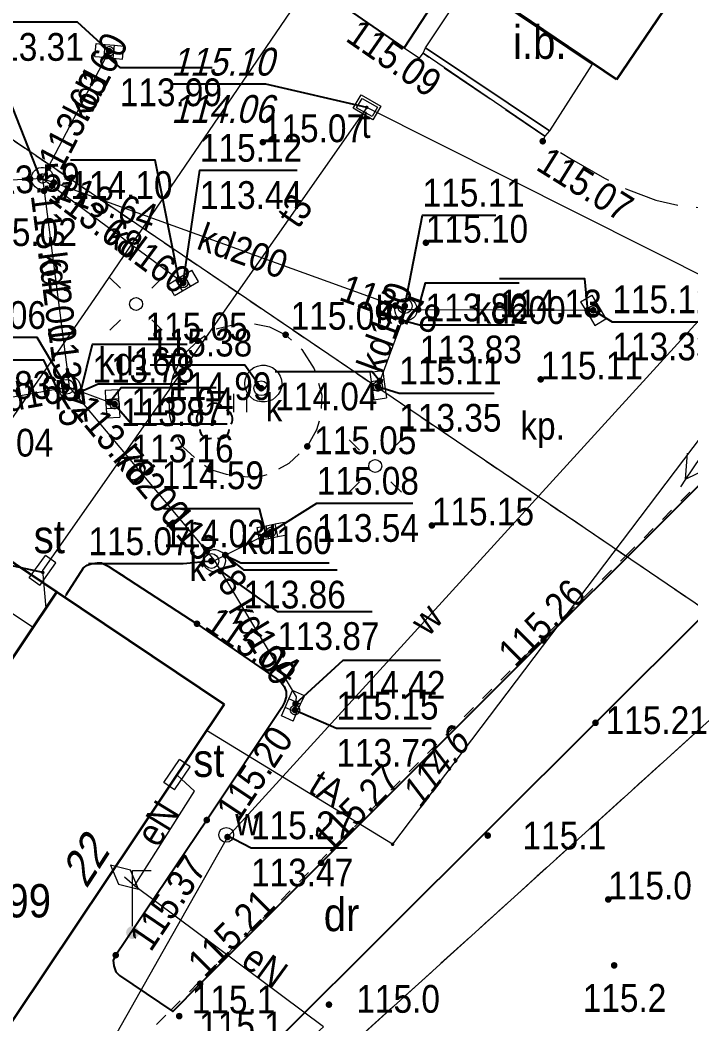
# Model space of a CAD drawing. Extents: x 6512885 to 6513481, y 5959590 to 5960000.
# Drawn here: x 6513313.4 to 6513349.7, y 5959824.4 to 5959878.6 of the extents above; entities that cross this region are included whole.
import ezdxf
from ezdxf.enums import TextEntityAlignment as Align

# ---------------------------------------------------------------- set-up
doc = ezdxf.new("R2010")
doc.units = 0
doc.header["$MEASUREMENT"] = 0
for name, pattern in [('217-1000', [2.8, 2.1, -0.7]), ('218-1000', [1.4, 0.7, -0.7]), ('219-1000', [0]), ('mz1.4_0.7', [2.1, 1.4, -0.7]), ('mz3.0_1.0', [4, 3, -1])]:
    doc.linetypes.add(name, pattern=pattern)
doc.layers.get('0').update_dxf_attribs({"color": 2, "linetype": 'CONTINUOUS', "lineweight": 5})
for name, color, linetype in [('210-Oznaczenie użytku', 7, 'CONTINUOUS'), ('217-Granica konturu klasyfikcyjnego', 7, 'CONTINUOUS'), ('218-Granica użytku', 7, 'CONTINUOUS'), ('219-Linia granicy', 7, 'CONTINUOUS'), ('238-Punkt adresowy budynku', 7, 'CONTINUOUS'), ('312-Budynek (powierzchnia)', 7, 'CONTINUOUS'), ('312-Numer ewidencyjny budynku', 7, 'CONTINUOUS'), ('352-schody (powierzchnia)', 7, 'CONTINUOUS'), ('626-Punkt rzędnej przewodu-STPOD', 7, 'CONTINUOUS'), ('626-Punkt rzędnej przewodu-STPOD-Atr2', 7, 'CONTINUOUS'), ('626-Punkt rzędnej przewodu-STPOD-Atr3', 7, 'CONTINUOUS'), ('687-Mufa na przewodzie-SEPOD', 7, 'CONTINUOUS'), ('drzewo liściaste (punkt)', 7, 'CONTINUOUS'), ('inna budowla (powierzchnia)', 7, 'CONTINUOUS'), ('inna budowla (powierzchnia)-Atr17', 7, 'CONTINUOUS'), ('inny maszt (punkt)', 7, 'CONTINUOUS'), ('komora podziemna - przewód kanalizacyjny (powierzchnia)', 7, 'CONTINUOUS'), ('kratka ściekowa (punkt)', 7, 'CONTINUOUS'), ('krawężnik (linia)', 7, 'CONTINUOUS'), ('latarnia (punkt)', 7, 'CONTINUOUS'), ('ogrodzenie trwałe (linia)', 7, 'CONTINUOUS'), ('plac (powierzchnia)', 7, 'CONTINUOUS'), ('plac (powierzchnia)-Atr17', 7, 'CONTINUOUS'), ('przewód ciepłowniczy (linia)', 7, 'CONTINUOUS'), ('przewód elektroenergetyczny (linia)', 7, 'CONTINUOUS'), ('przewód elektroenergetyczny (linia)-Atr1', 7, 'CONTINUOUS'), ('przewód elektroenergetyczny niskiego napięcia (linia) - symbol', 7, 'CONTINUOUS'), ('przewód kanalizacyjny (linia)', 7, 'CONTINUOUS'), ('przewód kanalizacyjny (linia)-Atr1', 7, 'CONTINUOUS'), ('przewód telekomunikacyjny (linia)', 7, 'CONTINUOUS'), ('przewód telekomunikacyjny (linia)-Atr1', 7, 'CONTINUOUS'), ('przewód wodociągowy (linia)', 7, 'CONTINUOUS'), ('przewód wodociągowy (linia)-Atr1', 7, 'CONTINUOUS'), ('punkt o określonej wysokości (sieć kanalizacyjna)', 7, 'CONTINUOUS'), ('punkt o określonej wysokości (sieć kanalizacyjna)-Atr2', 7, 'CONTINUOUS'), ('punkt o określonej wysokości (sieć kanalizacyjna)-Atr3', 7, 'CONTINUOUS'), ('punkt o określonej wysokości (sieć wodociągowa)', 7, 'CONTINUOUS'), ('punkt o określonej wysokości (sieć wodociągowa)-Atr2', 7, 'CONTINUOUS'), ('punkt o określonej wysokości (sieć wodociągowa)-Atr3', 7, 'CONTINUOUS'), ('punkt wysokościowy naturalny', 7, 'CONTINUOUS'), ('punkt wysokościowy naturalny-Atr2', 7, 'CONTINUOUS'), ('punkt wysokościowy sztuczny', 7, 'CONTINUOUS'), ('punkt wysokościowy sztuczny-Atr2', 7, 'CONTINUOUS'), ('studzienka - przewód kanalizacyjny (powierzchnia)', 7, 'CONTINUOUS'), ('studzienka - przewód telekomunikacyjny (powierzchnia)', 7, 'CONTINUOUS'), ('szafa sterownicza - siec elektroenergetyczna (punkt)', 7, 'CONTINUOUS'), ('szafa sterownicza - siec elektroenergetyczna (punkt)-Atr17', 7, 'CONTINUOUS'), ('szafa sterownicza - siec telekomunikacyjna (punkt)', 7, 'CONTINUOUS'), ('szafa sterownicza - siec telekomunikacyjna (punkt)-Atr17', 7, 'CONTINUOUS'), ('trawnik (powierzchnia)', 7, 'CONTINUOUS'), ('trawnik (powierzchnia) - symbol', 7, 'CONTINUOUS'), ('właz - siec telekomunikacyjna (powierzchnia)', 7, 'CONTINUOUS'), ('właz - siec telekomunikacyjna (powierzchnia)-Atr17', 7, 'CONTINUOUS'), ('właz okrągły - siec kanalizacyjna (punkt)', 7, 'CONTINUOUS'), ('właz okrągły - siec kanalizacyjna (punkt)-Atr17', 7, 'CONTINUOUS'), ('właz okrągły - siec wodociągowa (punkt)', 7, 'CONTINUOUS'), ('właz okrągły - siec wodociągowa (punkt)-Atr17', 7, 'CONTINUOUS')]:
    doc.layers.add(name, color=color, linetype=linetype)
doc.styles.get("Standard").update_dxf_attribs({"font": 'txt', "width": 0.75})
doc.linetypes.add('902-1000', pattern='A,5,0,[1,ksztalty.shx,S=1,R=0,X=0,Y=0],5', length=10)

# ---------------------------------------------------------------- blocks, each defined once
blk = doc.blocks.new('PW01')
at = {"linetype": 'Continuous', "lineweight": 13}
h = blk.add_hatch(color=0, dxfattribs=at)
edge = h.paths.add_edge_path()
edge.add_arc((0, 0), 0.18, 0, 360)
blk = doc.blocks.new('US19')
at = {"color": 0, "linetype": 'Continuous', "lineweight": 13}
for p, q in [((-0.75, -0.35), (-0.75, 0.35)), ((-0.75, 0.35), (0.75, 0.35)), ((0.75, -0.35), (0.75, 0.35)), ((-0.75, -0.35), (0.75, -0.35))]:
    blk.add_line(p, q, dxfattribs=at)
blk = doc.blocks.new('621')
at = {"linetype": 'Continuous', "lineweight": 0}
h = blk.add_hatch(color=0, dxfattribs=at)
edge = h.paths.add_edge_path()
edge.add_arc((0, 0), 0.1, 0, 360)
blk = doc.blocks.new('US22')
at = {"color": 0, "linetype": 'Continuous', "lineweight": 0}
blk.add_circle((0, 0), 0.4, dxfattribs=at)
blk = doc.blocks.new('US05')
at = {"color": 0, "linetype": 'Continuous', "lineweight": 13}
for p, q in [((-0.75, -0.35), (-0.75, 0.35)), ((-0.75, 0.35), (-0.25, 0.35)), ((-0.25, -0.35), (-0.25, 0.35)), ((-0.25, 0.35), (0.25, 0.35)), ((0.25, -0.35), (0.25, 0.35)), ((0.25, 0.35), (0.75, 0.35)), ((0.75, -0.35), (0.75, 0.35)), ((-0.75, -0.35), (-0.25, -0.35)), ((-0.25, -0.35), (0.25, -0.35)), ((0.25, -0.35), (0.75, -0.35))]:
    blk.add_line(p, q, dxfattribs=at)
blk = doc.blocks.new('PW02')
at = {"linetype": 'Continuous', "lineweight": 13}
h = blk.add_hatch(color=0, dxfattribs=at)
edge = h.paths.add_edge_path()
edge.add_arc((0, 0), 0.18, 0, 360)
blk = doc.blocks.new('687')
at = {"color": 0, "linetype": 'Continuous', "lineweight": 0}
blk.add_lwpolyline([(0, 0.5), (-1, 0), (0, -0.5), (1, 0)], close=True, dxfattribs=at)
blk = doc.blocks.new('SM12')
at = {"linetype": 'Continuous', "lineweight": 13}
h = blk.add_hatch(color=0, dxfattribs=at)
edge = h.paths.add_edge_path()
edge.add_arc((0, 0), 0.35, 0, 360)
at = {"color": 0, "linetype": 'Continuous', "lineweight": 13}
for p, q in [((0, 0.35), (0, 3.35)), ((0, 3.35), (1, 3.35))]:
    blk.add_line(p, q, dxfattribs=at)
blk = doc.blocks.new('SM01')
at = {"color": 0, "linetype": 'Continuous', "lineweight": 13}
for p, q in [((-0.848, 0.848), (-1.414, 1.414)), ((0.849, 0.848), (1.414, 1.414)), ((-0.848, -0.849), (-1.414, -1.414)), ((0.849, -0.849), (1.414, -1.414))]:
    blk.add_line(p, q, dxfattribs=at)
blk.add_circle((0, 0), 0.35, dxfattribs=at)
blk = doc.blocks.new('OP021')
at = {"linetype": 'Continuous', "lineweight": 13}
h = blk.add_hatch(color=0, dxfattribs=at)
edge = h.paths.add_edge_path()
edge.add_arc((0, 0), 0.1, 0, 360)
at = {"color": 0, "linetype": 'Continuous', "lineweight": -3}
for centre, start, end in [((-0.476, 0.154), 110.388, 213.756), ((0, 0.5), 38.316, 141.684), ((0.476, 0.154), 326.244, 69.612), ((-0.294, -0.404), 182.272, 285.64), ((0.294, -0.404), 254.36, 357.728), ((0.294, -0.404), 254.36, 357.728)]:
    blk.add_arc(centre, 0.5, start, end, dxfattribs=at)
blk = doc.blocks.new('PE04')
at = {"color": 0, "linetype": 'Continuous', "lineweight": 13}
for p, q in [((6.5, 0), (5.288, 0.7)), ((0.9, 0), (0, 0)), ((0.9, 0), (2.3, 0)), ((2.3, 0), (3.7, 0)), ((3.7, 0), (5.1, 0)), ((5.1, 0), (6.5, 0)), ((6.5, 0), (5.288, -0.7)), ((6.5, 0), (7, 0))]:
    blk.add_line(p, q, dxfattribs=at)
blk = doc.blocks.new('TU04')
at = {"color": 0, "linetype": 'Continuous', "lineweight": 13}
for p, q in [((0, 0), (0, 1)), ((0.7, 0), (0.7, 1))]:
    blk.add_line(p, q, dxfattribs=at)

msp = doc.modelspace()

# ---------------------------------------------------------------- linework, layer by layer
at = {"layer": '217-Granica konturu klasyfikcyjnego', "color": 3, "linetype": '217-1000', "lineweight": 13, "flags": 128}
msp.add_lwpolyline([(6513354.31, 5959844.15), (6513277.37, 5959774.45)], dxfattribs=at)
at = {"layer": '218-Granica użytku', "color": 3, "linetype": '218-1000', "lineweight": 13, "flags": 128}
for points in [[(6513346.13, 5959849.7), (6513306.36, 5959876.67)], [(6513346.13, 5959849.7), (6513364.82, 5959868.3)], [(6513340.89, 5959844.49), (6513346.13, 5959849.7)], [(6513350.53, 5959846.71), (6513346.13, 5959849.7)], [(6513350.53, 5959846.71), (6513344.5, 5959840.69)], [(6513354.31, 5959844.15), (6513277.37, 5959774.45)], [(6513321.57, 5959825.18), (6513340.89, 5959844.49)], [(6513344.5, 5959840.69), (6513316.24, 5959812.53)], [(6513311.91, 5959815.46), (6513321.57, 5959825.18)]]:
    msp.add_lwpolyline(points, dxfattribs=at)
at = {"layer": '219-Linia granicy', "color": 7, "linetype": '219-1000', "lineweight": 13, "flags": 128}
for points in [[(6513354.31, 5959844.15), (6513306.36, 5959876.67)], [(6513354.31, 5959844.15), (6513277.37, 5959774.45)]]:
    msp.add_lwpolyline(points, dxfattribs=at)
at = {"layer": '312-Budynek (powierzchnia)', "color": 7, "linetype": 'Continuous', "lineweight": 35, "flags": 128}
for points in [[(6513345.64, 5959875.43), (6513336.47, 5959881.65)], [(6513348.47, 5959879.59), (6513345.64, 5959875.43)], [(6513311.96, 5959842.65), (6513315.39, 5959847.76)], [(6513315.39, 5959847.76), (6513324.44, 5959841.7)], [(6513324.44, 5959841.7), (6513308.39, 5959817.76)]]:
    msp.add_lwpolyline(points, dxfattribs=at)
msp.add_lwpolyline([(6513305.64, 5959854.33), (6513315.39, 5959847.76), (6513311.96, 5959842.65), (6513302.2, 5959849.2)], close=True, dxfattribs=at)
at = {"layer": '352-schody (powierzchnia)', "color": 7, "linetype": 'Continuous', "lineweight": 18, "flags": 128}
msp.add_lwpolyline([(6513342.01, 5959872.66), (6513341.76, 5959872.37), (6513335.19, 5959876.85), (6513335.31, 5959877.14)], close=True, dxfattribs=at)
msp.add_lwpolyline([(6513342.01, 5959872.66), (6513341.76, 5959872.37), (6513335.19, 5959876.85), (6513335.31, 5959877.14)], close=True, dxfattribs=at)
at = {"layer": '626-Punkt rzędnej przewodu-STPOD-Atr2', "color": 30, "flags": 128}
for points in [[(6513332.14, 5959873.93), (6513326.69, 5959875.18), (6513321.578, 5959875.18)], [(6513314.64, 5959848.81), (6513309.71, 5959849.88), (6513305.172, 5959849.88)]]:
    msp.add_lwpolyline(points, dxfattribs=at)
at = {"layer": 'inna budowla (powierzchnia)', "color": 7, "linetype": 'Continuous', "lineweight": 18, "flags": 128}
msp.add_lwpolyline([(6513337.7, 5959880.72), (6513344.32, 5959876.26), (6513342.01, 5959872.66), (6513335.31, 5959877.14)], close=True, dxfattribs=at)
at = {"layer": 'komora podziemna - przewód kanalizacyjny (powierzchnia)', "color": 34, "linetype": 'Continuous', "lineweight": 18, "flags": 128}
for points in [[(6513318.48, 5959876.96), (6513318.47, 5959876.91), (6513318.46, 5959876.86), (6513318.43, 5959876.81), (6513318.4, 5959876.77), (6513318.36, 5959876.74), (6513318.31, 5959876.72), (6513318.26, 5959876.71), (6513318.2, 5959876.71), (6513318.15, 5959876.72), (6513318.11, 5959876.74), (6513318.06, 5959876.77), (6513318.03, 5959876.81), (6513318, 5959876.86), (6513317.99, 5959876.91), (6513317.98, 5959876.96), (6513317.99, 5959877.01), (6513318, 5959877.06), (6513318.03, 5959877.11), (6513318.06, 5959877.15), (6513318.11, 5959877.18), (6513318.15, 5959877.2), (6513318.2, 5959877.21), (6513318.26, 5959877.21), (6513318.31, 5959877.2), (6513318.36, 5959877.18), (6513318.4, 5959877.15), (6513318.43, 5959877.11), (6513318.46, 5959877.06), (6513318.47, 5959877.01)], [(6513322.48, 5959864.45), (6513322.47, 5959864.4), (6513322.46, 5959864.35), (6513322.43, 5959864.3), (6513322.4, 5959864.26), (6513322.36, 5959864.23), (6513322.31, 5959864.21), (6513322.26, 5959864.2), (6513322.2, 5959864.2), (6513322.15, 5959864.21), (6513322.11, 5959864.23), (6513322.06, 5959864.26), (6513322.03, 5959864.3), (6513322, 5959864.35), (6513321.99, 5959864.4), (6513321.98, 5959864.45), (6513321.99, 5959864.5), (6513322, 5959864.55), (6513322.03, 5959864.6), (6513322.06, 5959864.64), (6513322.11, 5959864.67), (6513322.15, 5959864.69), (6513322.2, 5959864.7), (6513322.26, 5959864.7), (6513322.31, 5959864.69), (6513322.36, 5959864.67), (6513322.4, 5959864.64), (6513322.43, 5959864.6), (6513322.46, 5959864.55), (6513322.47, 5959864.5)], [(6513344.63, 5959862.97), (6513344.62, 5959862.92), (6513344.61, 5959862.87), (6513344.58, 5959862.82), (6513344.55, 5959862.78), (6513344.51, 5959862.75), (6513344.46, 5959862.73), (6513344.41, 5959862.72), (6513344.35, 5959862.72), (6513344.3, 5959862.73), (6513344.26, 5959862.75), (6513344.21, 5959862.78), (6513344.18, 5959862.82), (6513344.15, 5959862.87), (6513344.14, 5959862.92), (6513344.13, 5959862.97), (6513344.14, 5959863.02), (6513344.15, 5959863.07), (6513344.18, 5959863.12), (6513344.21, 5959863.16), (6513344.26, 5959863.19), (6513344.3, 5959863.21), (6513344.35, 5959863.22), (6513344.41, 5959863.22), (6513344.46, 5959863.21), (6513344.51, 5959863.19), (6513344.55, 5959863.16), (6513344.58, 5959863.12), (6513344.61, 5959863.07), (6513344.62, 5959863.02)], [(6513327.55, 5959859.01), (6513327.53, 5959858.8), (6513327.46, 5959858.6), (6513327.36, 5959858.42), (6513327.22, 5959858.27), (6513327.05, 5959858.14), (6513326.86, 5959858.06), (6513326.65, 5959858.02), (6513326.45, 5959858.02), (6513326.24, 5959858.06), (6513326.05, 5959858.14), (6513325.88, 5959858.27), (6513325.74, 5959858.42), (6513325.64, 5959858.6), (6513325.57, 5959858.8), (6513325.55, 5959859.01), (6513325.57, 5959859.22), (6513325.64, 5959859.42), (6513325.74, 5959859.6), (6513325.88, 5959859.75), (6513326.05, 5959859.88), (6513326.24, 5959859.96), (6513326.45, 5959860), (6513326.65, 5959860), (6513326.86, 5959859.96), (6513327.05, 5959859.88), (6513327.22, 5959859.75), (6513327.36, 5959859.6), (6513327.46, 5959859.42), (6513327.53, 5959859.22)], [(6513332.99, 5959858.86), (6513332.98, 5959858.81), (6513332.97, 5959858.76), (6513332.94, 5959858.71), (6513332.91, 5959858.67), (6513332.87, 5959858.64), (6513332.82, 5959858.62), (6513332.77, 5959858.61), (6513332.71, 5959858.61), (6513332.66, 5959858.62), (6513332.62, 5959858.64), (6513332.57, 5959858.67), (6513332.54, 5959858.71), (6513332.51, 5959858.76), (6513332.5, 5959858.81), (6513332.49, 5959858.86), (6513332.5, 5959858.91), (6513332.51, 5959858.96), (6513332.54, 5959859.01), (6513332.57, 5959859.05), (6513332.62, 5959859.08), (6513332.66, 5959859.1), (6513332.71, 5959859.11), (6513332.77, 5959859.11), (6513332.82, 5959859.1), (6513332.87, 5959859.08), (6513332.91, 5959859.05), (6513332.94, 5959859.01), (6513332.97, 5959858.96), (6513332.98, 5959858.91)], [(6513318.77, 5959857.9), (6513318.76, 5959857.85), (6513318.75, 5959857.8), (6513318.72, 5959857.75), (6513318.69, 5959857.71), (6513318.65, 5959857.68), (6513318.6, 5959857.66), (6513318.55, 5959857.65), (6513318.49, 5959857.65), (6513318.44, 5959857.66), (6513318.4, 5959857.68), (6513318.35, 5959857.71), (6513318.32, 5959857.75), (6513318.29, 5959857.8), (6513318.28, 5959857.85), (6513318.27, 5959857.9), (6513318.28, 5959857.95), (6513318.29, 5959858), (6513318.32, 5959858.05), (6513318.35, 5959858.09), (6513318.4, 5959858.12), (6513318.44, 5959858.14), (6513318.49, 5959858.15), (6513318.55, 5959858.15), (6513318.6, 5959858.14), (6513318.65, 5959858.12), (6513318.69, 5959858.09), (6513318.72, 5959858.05), (6513318.75, 5959858), (6513318.76, 5959857.95)], [(6513327.22, 5959851), (6513327.21, 5959850.95), (6513327.2, 5959850.9), (6513327.17, 5959850.85), (6513327.14, 5959850.81), (6513327.1, 5959850.78), (6513327.05, 5959850.76), (6513327, 5959850.75), (6513326.94, 5959850.75), (6513326.89, 5959850.76), (6513326.85, 5959850.78), (6513326.8, 5959850.81), (6513326.77, 5959850.85), (6513326.74, 5959850.9), (6513326.73, 5959850.95), (6513326.72, 5959851), (6513326.73, 5959851.05), (6513326.74, 5959851.1), (6513326.77, 5959851.15), (6513326.8, 5959851.19), (6513326.85, 5959851.22), (6513326.89, 5959851.24), (6513326.94, 5959851.25), (6513327, 5959851.25), (6513327.05, 5959851.24), (6513327.1, 5959851.22), (6513327.14, 5959851.19), (6513327.17, 5959851.15), (6513327.2, 5959851.1), (6513327.21, 5959851.05)], [(6513328.52, 5959841.38), (6513328.51, 5959841.33), (6513328.5, 5959841.28), (6513328.47, 5959841.23), (6513328.44, 5959841.19), (6513328.4, 5959841.16), (6513328.35, 5959841.14), (6513328.3, 5959841.13), (6513328.24, 5959841.13), (6513328.19, 5959841.14), (6513328.15, 5959841.16), (6513328.1, 5959841.19), (6513328.07, 5959841.23), (6513328.04, 5959841.28), (6513328.03, 5959841.33), (6513328.02, 5959841.38), (6513328.03, 5959841.43), (6513328.04, 5959841.48), (6513328.07, 5959841.53), (6513328.1, 5959841.57), (6513328.15, 5959841.6), (6513328.19, 5959841.62), (6513328.24, 5959841.63), (6513328.3, 5959841.63), (6513328.35, 5959841.62), (6513328.4, 5959841.6), (6513328.44, 5959841.57), (6513328.47, 5959841.53), (6513328.5, 5959841.48), (6513328.51, 5959841.43)]]:
    msp.add_lwpolyline(points, close=True, dxfattribs=at)
at = {"layer": 'krawężnik (linia)', "color": 7, "linetype": 'Continuous', "lineweight": 25, "flags": 128}
for points in [[(6513316.24, 5959812.53), (6513344.5, 5959840.69), (6513369.13, 5959865.25), (6513393.37, 5959889.56), (6513401.97, 5959894.36), (6513402.31, 5959894.3), (6513403.99, 5959895.16), (6513406.07, 5959895.23), (6513401.6, 5959904.9), (6513399.83, 5959904.95)], [(6513315.91, 5959847.6), (6513316.84, 5959849.06), (6513317.04, 5959849.21), (6513317.3, 5959849.3), (6513317.58, 5959849.33), (6513317.81, 5959849.33), (6513318.18, 5959849.16), (6513322.97, 5959846.04), (6513327.23, 5959843.1), (6513327.51, 5959842.87), (6513327.68, 5959842.65), (6513327.79, 5959842.38), (6513327.78, 5959842.09), (6513327.69, 5959841.81), (6513327.56, 5959841.52), (6513323.5, 5959835.44), (6513318.58, 5959828.14), (6513318.45, 5959827.87), (6513318.48, 5959827.56), (6513318.58, 5959827.24), (6513318.78, 5959827.04), (6513321.66, 5959825.09), (6513323.14, 5959826.6), (6513329.68, 5959833.13), (6513335.77, 5959839.22), (6513341.7, 5959845.14), (6513347.09, 5959850.52), (6513352.88, 5959856.29)]]:
    msp.add_lwpolyline(points, dxfattribs=at)
at = {"layer": 'ogrodzenie trwałe (linia)', "color": 7, "linetype": '902-1000', "lineweight": 25, "flags": 128}
msp.add_lwpolyline([(6513336.47, 5959881.65), (6513336.27, 5959880.38), (6513334.17, 5959877.14), (6513331.11, 5959879.26)], dxfattribs=at)
at = {"layer": 'plac (powierzchnia)', "color": 7, "linetype": 'mz3.0_1.0', "lineweight": 18, "flags": 128}
msp.add_lwpolyline([(6513352.25, 5959868.5), (6513354.45, 5959868.53), (6513360.19, 5959868.72), (6513365.61, 5959868.96), (6513358.96, 5959862.34), (6513352.88, 5959856.29), (6513347.09, 5959850.52), (6513341.7, 5959845.14), (6513335.77, 5959839.22), (6513329.68, 5959833.13), (6513323.14, 5959826.6), (6513321.66, 5959825.09), (6513318.78, 5959827.04), (6513318.58, 5959827.24), (6513318.48, 5959827.56), (6513318.45, 5959827.87), (6513318.58, 5959828.14), (6513323.5, 5959835.44), (6513327.56, 5959841.52), (6513327.69, 5959841.81), (6513327.78, 5959842.09), (6513327.79, 5959842.38), (6513327.68, 5959842.65), (6513327.51, 5959842.87), (6513327.23, 5959843.1), (6513322.97, 5959846.04), (6513318.18, 5959849.16), (6513317.81, 5959849.33), (6513317.58, 5959849.33), (6513317.3, 5959849.3), (6513317.04, 5959849.21), (6513316.84, 5959849.06), (6513315.91, 5959847.6), (6513315.83, 5959847.46), (6513301.02, 5959857.43), (6513301.01, 5959857.74), (6513301.36, 5959863.6), (6513306.31, 5959873.61), (6513310.75, 5959882.53), (6513316.89, 5959890.34), (6513320.7, 5959886.32), (6513327.05, 5959881.94), (6513331.11, 5959879.26), (6513334.17, 5959877.14), (6513335, 5959876.58), (6513335.19, 5959876.85), (6513341.76, 5959872.37), (6513341.65, 5959872.1), (6513343.21, 5959871.13), (6513344.98, 5959870.1), (6513346.28, 5959869.47), (6513347.76, 5959868.92), (6513348.98, 5959868.64), (6513350.08, 5959868.52)], close=True, dxfattribs=at)
at = {"layer": 'przewód ciepłowniczy (linia)', "color": 212, "linetype": 'Continuous', "lineweight": 18, "flags": 128}
for points in [[(6513329.56, 5959881.38), (6513317.43, 5959863.61)], [(6513317.43, 5959863.61), (6513307.97, 5959849.93)], [(6513307.97, 5959849.93), (6513314.12, 5959845.86)]]:
    msp.add_lwpolyline(points, dxfattribs=at)
at = {"layer": 'przewód elektroenergetyczny (linia)', "color": 1, "linetype": 'Continuous', "lineweight": 18, "flags": 128}
for points in [[(6513319.6, 5959831.88), (6513322.83, 5959837), (6513321.89, 5959837.89)], [(6513323.8, 5959816.5), (6513323.71, 5959816.51), (6513322.54, 5959816), (6513322.02, 5959817.23), (6513329.8, 5959824.27), (6513319.6, 5959831.88), (6513319.05, 5959832.35)]]:
    msp.add_lwpolyline(points, dxfattribs=at)
at = {"layer": 'przewód kanalizacyjny (linia)', "color": 34, "linetype": 'Continuous', "lineweight": 18, "flags": 128}
for points in [[(6513314.62, 5959870.09), (6513314.93, 5959870.68), (6513318.09, 5959876.7), (6513318.23, 5959876.96)], [(6513314.62, 5959870.09), (6513313.96, 5959870.06), (6513303.41, 5959869.5), (6513303.15, 5959869.35), (6513301.67, 5959868.02), (6513300.38, 5959866.24), (6513298.99, 5959865.25), (6513297.63, 5959864.16)], [(6513314.62, 5959870.09), (6513315.24, 5959869.87), (6513333.68, 5959863.22), (6513334.26, 5959863.01)], [(6513314.62, 5959870.09), (6513314.71, 5959869.42), (6513315.99, 5959859.47), (6513316.07, 5959858.82)], [(6513314.62, 5959870.09), (6513315.14, 5959869.7), (6513321.99, 5959864.63), (6513322.23, 5959864.45)], [(6513334.26, 5959863.01), (6513334.03, 5959862.37), (6513332.85, 5959859.15), (6513332.74, 5959858.86)], [(6513334.26, 5959863.01), (6513334.92, 5959863.01), (6513344.08, 5959862.97), (6513344.38, 5959862.97)], [(6513316.07, 5959858.82), (6513315.43, 5959858.71), (6513310.39, 5959857.81), (6513310.07, 5959857.75)], [(6513316.07, 5959858.82), (6513316.49, 5959858.32), (6513323.5, 5959849.95), (6513323.91, 5959849.45)], [(6513316.07, 5959858.82), (6513316.69, 5959858.59), (6513318.24, 5959858.01), (6513318.52, 5959857.9)], [(6513323.91, 5959849.45), (6513324.5, 5959849.75), (6513326.7, 5959850.86), (6513326.97, 5959851)], [(6513323.91, 5959849.45), (6513324.24, 5959848.89), (6513328.33, 5959842.09), (6513328.3, 5959841.72), (6513328.27, 5959841.38)]]:
    msp.add_lwpolyline(points, dxfattribs=at)
msp.add_lwpolyline([(6513314.87, 5959870.09), (6513314.86, 5959870.04), (6513314.85, 5959869.99), (6513314.82, 5959869.94), (6513314.79, 5959869.9), (6513314.75, 5959869.87), (6513314.7, 5959869.85), (6513314.65, 5959869.84), (6513314.59, 5959869.84), (6513314.54, 5959869.85), (6513314.5, 5959869.87), (6513314.45, 5959869.9), (6513314.42, 5959869.94), (6513314.39, 5959869.99), (6513314.38, 5959870.04), (6513314.37, 5959870.09), (6513314.38, 5959870.14), (6513314.39, 5959870.19), (6513314.42, 5959870.24), (6513314.45, 5959870.28), (6513314.5, 5959870.31), (6513314.54, 5959870.33), (6513314.59, 5959870.34), (6513314.65, 5959870.34), (6513314.7, 5959870.33), (6513314.75, 5959870.31), (6513314.79, 5959870.28), (6513314.82, 5959870.24), (6513314.85, 5959870.19), (6513314.86, 5959870.14)], close=True, dxfattribs=at)
at = {"layer": 'przewód kanalizacyjny (linia)-Atr1', "color": 34, "flags": 128}
for points in [[(6513316.69, 5959858.59), (6513317.64, 5959859), (6513322.416, 5959859)], [(6513324.5, 5959849.75), (6513325.34, 5959849.34), (6513330.116, 5959849.34)]]:
    msp.add_lwpolyline(points, dxfattribs=at)
at = {"layer": 'przewód telekomunikacyjny (linia)', "color": 30, "linetype": 'Continuous', "lineweight": 18, "flags": 128}
for points in [[(6513354.98, 5959862.45), (6513332.14, 5959873.93), (6513314.63, 5959848.92), (6513314.81, 5959846.89)], [(6513354.98, 5959862.45), (6513333.54, 5959834.13), (6513323.49, 5959840.28)]]:
    msp.add_lwpolyline(points, dxfattribs=at)
at = {"layer": 'przewód wodociągowy (linia)', "color": 5, "linetype": 'Continuous', "lineweight": 18, "flags": 128}
for points in [[(6513324.62, 5959834.52), (6513351.74, 5959864.23), (6513365.84, 5959874.37), (6513384.67, 5959889.06), (6513405.91, 5959887.68), (6513412.52, 5959896.64)], [(6513324.62, 5959834.52), (6513312.67, 5959813.38)]]:
    msp.add_lwpolyline(points, dxfattribs=at)
at = {"layer": 'punkt o określonej wysokości (sieć kanalizacyjna)-Atr2', "color": 7, "flags": 128}
for points in [[(6513318.23, 5959876.96), (6513316.51, 5959878.53), (6513311.334, 5959878.53)], [(6513318.09, 5959876.7), (6513318.8, 5959876.08), (6513323.795, 5959876.08)], [(6513314.49, 5959870.15), (6513312.37, 5959875.55), (6513307.258, 5959875.55)], [(6513321.99, 5959864.63), (6513320.72, 5959871.07), (6513316.129, 5959871.07)], [(6513322.23, 5959864.45), (6513323.13, 5959870.53), (6513328.38, 5959870.53)], [(6513334.2, 5959863.2), (6513335.16, 5959868.11), (6513339.113, 5959868.11)], [(6513334.92, 5959863.01), (6513335.32, 5959864.46), (6513340.379, 5959864.46)], [(6513344.08, 5959862.97), (6513343.92, 5959864.67), (6513339.318, 5959864.67)], [(6513344.38, 5959862.97), (6513345.41, 5959862.35), (6513350.533, 5959862.35)], [(6513334.2, 5959862.41), (6513335, 5959862.19), (6513340.123, 5959862.19)], [(6513315.92, 5959858.84), (6513314.34, 5959861.5), (6513309.292, 5959861.5)], [(6513316.69, 5959858.59), (6513317.32, 5959861.15), (6513322.443, 5959861.15)], [(6513315.43, 5959858.71), (6513314.7, 5959860.27), (6513309.577, 5959860.27)], [(6513326.44, 5959858.76), (6513325.56, 5959860.01), (6513320.437, 5959860.01)], [(6513332.85, 5959859.15), (6513332.44, 5959859.65), (6513327.2, 5959859.65)], [(6513318.24, 5959858.01), (6513318.87, 5959858.8), (6513324.003, 5959858.8)], [(6513332.74, 5959858.86), (6513333.9, 5959858.5), (6513339.023, 5959858.5)], [(6513318.52, 5959857.9), (6513319.43, 5959856.84), (6513324.606, 5959856.84)], [(6513326.7, 5959850.86), (6513326.34, 5959852.25), (6513321.164, 5959852.25)], [(6513326.97, 5959851), (6513329.44, 5959852.55), (6513334.627, 5959852.55)], [(6513324.5, 5959849.75), (6513325.49, 5959848.95), (6513330.549, 5959848.95)], [(6513323.75, 5959849.43), (6513322.23, 5959849.28), (6513317.107, 5959849.28)], [(6513324.24, 5959848.89), (6513327.31, 5959846.71), (6513332.443, 5959846.71)], [(6513328.3, 5959841.72), (6513330.87, 5959844.08), (6513336.12, 5959844.08)], [(6513328.27, 5959841.38), (6513330.5, 5959840.4), (6513335.623, 5959840.4)]]:
    msp.add_lwpolyline(points, dxfattribs=at)
at = {"layer": 'punkt o określonej wysokości (sieć wodociągowa)-Atr2', "color": 7, "flags": 128}
msp.add_lwpolyline([(6513324.55, 5959834.64), (6513325.89, 5959833.94), (6513331.087, 5959833.94)], dxfattribs=at)
at = {"layer": 'studzienka - przewód kanalizacyjny (powierzchnia)', "color": 34, "linetype": 'Continuous', "lineweight": 18, "flags": 128}
for points in [[(6513315.22, 5959870.09), (6513315.21, 5959869.97), (6513315.17, 5959869.85), (6513315.11, 5959869.74), (6513315.02, 5959869.64), (6513314.92, 5959869.57), (6513314.81, 5959869.52), (6513314.68, 5959869.49), (6513314.56, 5959869.49), (6513314.43, 5959869.52), (6513314.32, 5959869.57), (6513314.22, 5959869.64), (6513314.13, 5959869.74), (6513314.07, 5959869.85), (6513314.03, 5959869.97), (6513314.02, 5959870.09), (6513314.03, 5959870.21), (6513314.07, 5959870.33), (6513314.13, 5959870.44), (6513314.22, 5959870.54), (6513314.32, 5959870.61), (6513314.43, 5959870.66), (6513314.56, 5959870.69), (6513314.68, 5959870.69), (6513314.81, 5959870.66), (6513314.92, 5959870.61), (6513315.02, 5959870.54), (6513315.11, 5959870.44), (6513315.17, 5959870.33), (6513315.21, 5959870.21)], [(6513334.86, 5959863.01), (6513334.85, 5959862.89), (6513334.81, 5959862.77), (6513334.75, 5959862.66), (6513334.66, 5959862.56), (6513334.56, 5959862.49), (6513334.45, 5959862.44), (6513334.32, 5959862.41), (6513334.2, 5959862.41), (6513334.07, 5959862.44), (6513333.96, 5959862.49), (6513333.86, 5959862.56), (6513333.77, 5959862.66), (6513333.71, 5959862.77), (6513333.67, 5959862.89), (6513333.66, 5959863.01), (6513333.67, 5959863.13), (6513333.71, 5959863.25), (6513333.77, 5959863.36), (6513333.86, 5959863.46), (6513333.96, 5959863.53), (6513334.07, 5959863.58), (6513334.2, 5959863.61), (6513334.32, 5959863.61), (6513334.45, 5959863.58), (6513334.56, 5959863.53), (6513334.66, 5959863.46), (6513334.75, 5959863.36), (6513334.81, 5959863.25), (6513334.85, 5959863.13)], [(6513316.67, 5959858.82), (6513316.66, 5959858.7), (6513316.62, 5959858.58), (6513316.56, 5959858.47), (6513316.47, 5959858.37), (6513316.37, 5959858.3), (6513316.26, 5959858.25), (6513316.13, 5959858.22), (6513316.01, 5959858.22), (6513315.88, 5959858.25), (6513315.77, 5959858.3), (6513315.67, 5959858.37), (6513315.58, 5959858.47), (6513315.52, 5959858.58), (6513315.48, 5959858.7), (6513315.47, 5959858.82), (6513315.48, 5959858.94), (6513315.52, 5959859.06), (6513315.58, 5959859.17), (6513315.67, 5959859.27), (6513315.77, 5959859.34), (6513315.88, 5959859.39), (6513316.01, 5959859.42), (6513316.13, 5959859.42), (6513316.26, 5959859.39), (6513316.37, 5959859.34), (6513316.47, 5959859.27), (6513316.56, 5959859.17), (6513316.62, 5959859.06), (6513316.66, 5959858.94)], [(6513324.51, 5959849.45), (6513324.5, 5959849.33), (6513324.46, 5959849.21), (6513324.4, 5959849.1), (6513324.31, 5959849), (6513324.21, 5959848.93), (6513324.1, 5959848.88), (6513323.97, 5959848.85), (6513323.85, 5959848.85), (6513323.72, 5959848.88), (6513323.61, 5959848.93), (6513323.51, 5959849), (6513323.42, 5959849.1), (6513323.36, 5959849.21), (6513323.32, 5959849.33), (6513323.31, 5959849.45), (6513323.32, 5959849.57), (6513323.36, 5959849.69), (6513323.42, 5959849.8), (6513323.51, 5959849.9), (6513323.61, 5959849.97), (6513323.72, 5959850.02), (6513323.85, 5959850.05), (6513323.97, 5959850.05), (6513324.1, 5959850.02), (6513324.21, 5959849.97), (6513324.31, 5959849.9), (6513324.4, 5959849.8), (6513324.46, 5959849.69), (6513324.5, 5959849.57)]]:
    msp.add_lwpolyline(points, close=True, dxfattribs=at)
at = {"layer": 'studzienka - przewód telekomunikacyjny (powierzchnia)', "color": 30, "linetype": 'Continuous', "lineweight": 18, "flags": 128}
msp.add_lwpolyline([(6513331.84, 5959874.6), (6513332.9, 5959873.99), (6513332.48, 5959873.25), (6513331.41, 5959873.89)], close=True, dxfattribs=at)
at = {"layer": 'trawnik (powierzchnia)', "color": 7, "linetype": 'mz1.4_0.7', "lineweight": 18, "flags": 128}
msp.add_lwpolyline([(6513326.89, 5959862.07), (6513327.76, 5959861.65), (6513328.64, 5959860.85), (6513329.31, 5959859.81), (6513329.71, 5959858.38), (6513329.68, 5959857.36), (6513329.43, 5959856.52), (6513328.93, 5959855.62), (6513327.93, 5959854.7), (6513327.03, 5959854.18), (6513326.49, 5959854.01), (6513325.71, 5959853.96), (6513324.56, 5959854.1), (6513323.67, 5959854.38), (6513322.96, 5959854.9), (6513322.22, 5959855.58), (6513321.73, 5959856.42), (6513321.51, 5959857.26), (6513321.47, 5959858.12), (6513321.5, 5959858.72), (6513321.71, 5959859.49), (6513321.98, 5959860.02), (6513322.37, 5959860.7), (6513323.01, 5959861.32), (6513323.86, 5959861.93), (6513324.91, 5959862.18), (6513325.91, 5959862.28)], close=True, dxfattribs=at)
at = {"layer": 'właz - siec telekomunikacyjna (powierzchnia)', "color": 7, "linetype": 'Continuous', "lineweight": 13, "flags": 128}
msp.add_lwpolyline([(6513331.89, 5959874.41), (6513332.72, 5959873.95), (6513332.43, 5959873.43), (6513331.59, 5959873.91)], close=True, dxfattribs=at)

# ---------------------------------------------------------------- block references
at = {"layer": '626-Punkt rzędnej przewodu-STPOD', "color": 30, "linetype": 'Continuous', "lineweight": 13}
for p in [(6513332.14, 5959873.93), (6513314.64, 5959848.81), (6513333.54, 5959834.13)]:
    msp.add_blockref('621', p, dxfattribs=at)
at = {"layer": '687-Mufa na przewodzie-SEPOD', "color": 1, "linetype": 'Continuous', "lineweight": 13, "rotation": 319.461}
msp.add_blockref('687', (6513319.05, 5959832.35), dxfattribs=at)
at = {"layer": 'drzewo liściaste (punkt)', "color": 94, "linetype": 'Continuous', "lineweight": 13}
msp.add_blockref('OP021', (6513323.92, 5959856.95), dxfattribs=at)
at = {"layer": 'inny maszt (punkt)', "color": 7, "linetype": 'Continuous', "lineweight": 18}
msp.add_blockref('SM12', (6513319.49, 5959829.36), dxfattribs=at)
at = {"layer": 'kratka ściekowa (punkt)', "color": 7, "linetype": 'Continuous', "lineweight": 18}
for p, rotation in [((6513318.23, 5959876.96), 354.4469999999999), ((6513322.23, 5959864.45), 30.763), ((6513344.38, 5959862.97), 300.801), ((6513332.76, 5959858.93), 277.907), ((6513318.4, 5959857.93), 273.539), ((6513327.02, 5959851.04), 11.31), ((6513328.15, 5959841.61), 66.318)]:
    msp.add_blockref('US05', p, dxfattribs=dict(at, rotation=rotation))
at = {"layer": 'latarnia (punkt)', "color": 7, "linetype": 'Continuous', "lineweight": 18}
for p in [(6513319.68, 5959863.31), (6513332.6, 5959854.56)]:
    msp.add_blockref('SM01', p, dxfattribs=at)
at = {"layer": 'przewód elektroenergetyczny niskiego napięcia (linia) - symbol', "color": 1, "linetype": 'Continuous', "lineweight": 18, "rotation": 235.61}
msp.add_blockref('PE04', (6513353.04, 5959859.22), dxfattribs=at)
at = {"layer": 'punkt o określonej wysokości (sieć kanalizacyjna)', "color": 34, "linetype": 'Continuous', "lineweight": 13}
for p, rotation in [((6513318.09, 5959876.7), 62.279), ((6513314.93, 5959870.68), 62.279), ((6513313.96, 5959870.06), 3.012999999999999), ((6513314.71, 5959869.42), 277.331), ((6513315.14, 5959869.7), 323.4559999999999), ((6513315.24, 5959869.87), 340.1759999999999), ((6513321.99, 5959864.63), 323.481), ((6513333.68, 5959863.22), 340.1669999999999), ((6513334.92, 5959863.01), 359.773), ((6513344.08, 5959862.97), 359.757), ((6513334.03, 5959862.37), 69.884), ((6513315.99, 5959859.47), 277.311), ((6513332.85, 5959859.15), 69.82), ((6513315.43, 5959858.71), 10.111), ((6513316.69, 5959858.59), 339.4179999999999), ((6513316.49, 5959858.32), 309.919), ((6513318.24, 5959858.01), 339.341), ((6513326.7, 5959850.86), 26.842), ((6513323.5, 5959849.95), 309.913), ((6513324.5, 5959849.75), 26.864), ((6513324.24, 5959848.89), 300.986), ((6513328.3, 5959841.72), 85.169)]:
    msp.add_blockref('PW01', p, dxfattribs=dict(at, rotation=rotation))
for p in [(6513318.23, 5959876.96), (6513314.49, 5959870.15), (6513322.23, 5959864.45), (6513334.2, 5959863.2), (6513344.38, 5959862.97), (6513315.92, 5959858.84), (6513326.44, 5959858.76), (6513332.74, 5959858.86), (6513318.52, 5959857.9), (6513326.97, 5959851), (6513323.75, 5959849.43), (6513328.27, 5959841.38)]:
    msp.add_blockref('PW01', p, dxfattribs=at)
at = {"layer": 'punkt o określonej wysokości (sieć wodociągowa)', "color": 5, "linetype": 'Continuous', "lineweight": 13}
msp.add_blockref('PW01', (6513324.62, 5959834.52), dxfattribs=at)
at = {"layer": 'punkt wysokościowy naturalny', "color": 7, "linetype": 'Continuous', "lineweight": 13}
for p in [(6513338.68, 5959834.6), (6513345.19, 5959831.15), (6513345.51, 5959827.59), (6513330.1, 5959825.47), (6513322.01, 5959824.85)]:
    msp.add_blockref('PW01', p, dxfattribs=at)
at = {"layer": 'punkt wysokościowy sztuczny', "color": 7, "linetype": 'Continuous', "lineweight": 13}
for p in [(6513326.53, 5959872.05), (6513341.65, 5959872.1), (6513335.34, 5959866.62), (6513323.01, 5959861.32), (6513327.76, 5959861.65), (6513341.54, 5959859.24), (6513321.47, 5959858.12), (6513328.93, 5959855.62), (6513323.67, 5959854.38), (6513335.66, 5959851.35), (6513322.97, 5959846.04), (6513341.7, 5959845.14), (6513344.5, 5959840.69), (6513323.5, 5959835.44), (6513329.68, 5959833.13), (6513318.58, 5959828.14), (6513323.14, 5959826.6)]:
    msp.add_blockref('PW02', p, dxfattribs=at)
at = {"layer": 'szafa sterownicza - siec elektroenergetyczna (punkt)', "color": 7, "linetype": 'Continuous', "lineweight": 18, "rotation": 56.113}
msp.add_blockref('US19', (6513321.89, 5959837.89), dxfattribs=at)
at = {"layer": 'szafa sterownicza - siec telekomunikacyjna (punkt)', "color": 7, "linetype": 'Continuous', "lineweight": 18, "rotation": 54.244}
msp.add_blockref('US19', (6513314.63, 5959848.92), dxfattribs=at)
at = {"layer": 'trawnik (powierzchnia) - symbol', "color": 7, "linetype": 'Continuous', "lineweight": 18}
msp.add_blockref('TU04', (6513324.97, 5959857.46), dxfattribs=at)
at = {"layer": 'właz okrągły - siec kanalizacyjna (punkt)', "color": 7, "linetype": 'Continuous', "lineweight": 13}
for p in [(6513334.2, 5959863.2), (6513315.92, 5959858.84), (6513326.44, 5959858.76), (6513323.75, 5959849.43)]:
    msp.add_blockref('US22', p, dxfattribs=at)
at = {"layer": 'właz okrągły - siec wodociągowa (punkt)', "color": 7, "linetype": 'Continuous', "lineweight": 13}
msp.add_blockref('US22', (6513324.55, 5959834.64), dxfattribs=at)

# ---------------------------------------------------------------- texts
at = {"layer": '210-Oznaczenie użytku', "color": 3, "linetype": 'Continuous', "lineweight": 18, "width": 0.9}
msp.add_text('dr', height=1.8, dxfattribs=at).set_placement((6513329.82, 5959829.44))
at = {"layer": '238-Punkt adresowy budynku', "color": 7, "linetype": 'Continuous', "lineweight": 18, "oblique": 15, "width": 0.9}
msp.add_text('22', height=1.8, rotation=56.952, dxfattribs=at).set_placement((6513317.65, 5959832.7), align=Align.CENTER)
at = {"layer": '312-Numer ewidencyjny budynku', "color": 7, "linetype": 'Continuous', "lineweight": 18, "width": 0.9}
msp.add_text('299', height=1.8, dxfattribs=at).set_placement((6513311.47, 5959831.98), align=Align.TOP_LEFT)
at = {"layer": '626-Punkt rzędnej przewodu-STPOD-Atr2', "color": 30, "oblique": 15, "width": 0.9}
msp.add_text('115.10', height=1.5, dxfattribs=at).set_placement((6513321.578, 5959875.195), align=Align.BOTTOM_LEFT)
msp.add_text('114.6', height=1.5, rotation=52.303, dxfattribs=at).set_placement((6513335.01, 5959835.99))
at = {"layer": '626-Punkt rzędnej przewodu-STPOD-Atr3', "color": 30, "oblique": 15, "width": 0.9}
msp.add_text('114.06', height=1.5, dxfattribs=at).set_placement((6513321.578, 5959872.645), align=Align.BOTTOM_LEFT)
at = {"layer": 'inna budowla (powierzchnia)-Atr17', "color": 7, "width": 0.9}
msp.add_text('i.b.', height=1.8, dxfattribs=at).set_placement((6513340.05, 5959876.55))
at = {"layer": 'plac (powierzchnia)-Atr17', "color": 7, "width": 0.9}
msp.add_text('kp.', height=1.5, dxfattribs=at).set_placement((6513340.44, 5959855.98))
at = {"layer": 'przewód elektroenergetyczny (linia)-Atr1', "color": 1, "width": 0.9}
for rotation, p in [(58.517, (6513320.87, 5959833.89)), (-35.951, (6513325.27, 5959827.64))]:
    msp.add_text('eN', height=1.5, rotation=rotation, dxfattribs=at).set_placement(p)
at = {"layer": 'przewód kanalizacyjny (linia)-Atr1', "color": 34, "width": 0.9}
for s, rotation, p in [('kd160', 62.304, (6513316.36, 5959873.41)), ('kd160', 323.493, (6513318.38, 5959867.3)), ('kd200', 340.169, (6513323.14, 5959867.02)), ('kd200', 277.33, (6513315.13, 5959866.12)), ('kd200', 359.749, (6513337.97, 5959863)), ('kd160', 10.124, (6513311.72, 5959858.05)), ('kd200', 309.947, (6513318.95, 5959855.38)), ('kd160', 301.025, (6513325.26, 5959847.19))]:
    msp.add_text(s, height=1.5, rotation=rotation, dxfattribs=at).set_placement(p, align=Align.MIDDLE_LEFT)
msp.add_text('kd160', height=1.5, rotation=69.874, dxfattribs=at).set_placement((6513332.98, 5959859.49))
for p in [(6513317.64, 5959859.015), (6513325.34, 5959849.355)]:
    msp.add_text('kd160', height=1.5, dxfattribs=at).set_placement(p, align=Align.BOTTOM_LEFT)
at = {"layer": 'przewód telekomunikacyjny (linia)-Atr1', "color": 30, "width": 0.9}
msp.add_text('t3', height=1.5, rotation=55.003, dxfattribs=at).set_placement((6513327.82, 5959867.75), align=Align.MIDDLE_LEFT)
msp.add_text('tA', height=1.5, rotation=-31.464, dxfattribs=at).set_placement((6513328.9, 5959836.97))
at = {"layer": 'przewód wodociągowy (linia)-Atr1', "color": 5, "width": 0.9}
msp.add_text('w', height=1.5, rotation=47.609, dxfattribs=at).set_placement((6513334.92, 5959845.81), align=Align.MIDDLE_LEFT)
at = {"layer": 'punkt o określonej wysokości (sieć kanalizacyjna)-Atr2', "color": 34, "width": 0.9}
for s, p in [('115.12', (6513323.13, 5959870.545)), ('115.11', (6513335.16, 5959868.125)), ('115.12', (6513345.41, 5959862.365)), ('115.06', (6513309.292, 5959861.515)), ('115.38', (6513320.437, 5959860.025)), ('115.11', (6513333.9, 5959858.515)), ('115.04', (6513319.43, 5959856.855)), ('115.08', (6513329.44, 5959852.565)), ('115.07', (6513317.107, 5959849.295)), ('115.15', (6513330.5, 5959840.415))]:
    msp.add_text(s, height=1.5, dxfattribs=at).set_placement(p, align=Align.BOTTOM_LEFT)
at = {"layer": 'punkt o określonej wysokości (sieć kanalizacyjna)-Atr3', "color": 34, "width": 0.9}
for s, p in [('113.31', (6513311.334, 5959875.995)), ('113.99', (6513318.8, 5959873.545)), ('114.10', (6513316.129, 5959868.535)), ('113.44', (6513323.13, 5959867.995)), ('113.86', (6513335.32, 5959861.925)), ('114.13', (6513339.318, 5959862.135)), ('113.83', (6513335, 5959859.655)), ('113.33', (6513345.41, 5959859.815)), ('113.78', (6513317.32, 5959858.615)), ('113.83', (6513309.577, 5959857.735)), ('114.04', (6513327.2, 5959857.115)), ('113.87', (6513318.87, 5959856.265)), ('113.35', (6513333.9, 5959855.965)), ('113.16', (6513319.43, 5959854.305)), ('113.54', (6513329.44, 5959850.015)), ('114.03', (6513321.164, 5959849.715)), ('113.86', (6513325.49, 5959846.415)), ('113.87', (6513327.31, 5959844.175)), ('114.42', (6513330.87, 5959841.545)), ('113.72', (6513330.5, 5959837.865))]:
    msp.add_text(s, height=1.5, dxfattribs=at).set_placement(p, align=Align.BOTTOM_LEFT)
for s, rotation, p in [('113.63', 62.279, (6513314.98, 5959870.78)), ('113.59', 3.038, (6513311.14, 5959869.91)), ('113.64', 340.167, (6513315.52, 5959869.77)), ('113.68', 323.481, (6513315.3, 5959869.58)), ('113.64', 277.311, (6513314.73, 5959869.27)), ('113.78', 340.169, (6513330.83, 5959864.25)), ('113.75', 277.33, (6513315.64, 5959862.2)), ('113.78', 309.913, (6513316.72, 5959858.05)), ('113.78', 309.947, (6513321.69, 5959852.12))]:
    msp.add_text(s, height=1.5, rotation=rotation, dxfattribs=at).set_placement(p, align=Align.MIDDLE_LEFT)
at = {"layer": 'punkt o określonej wysokości (sieć wodociągowa)-Atr2', "color": 5, "width": 0.9}
msp.add_text('115.27', height=1.5, dxfattribs=at).set_placement((6513325.89, 5959833.955), align=Align.BOTTOM_LEFT)
at = {"layer": 'punkt o określonej wysokości (sieć wodociągowa)-Atr3', "color": 5, "width": 0.9}
msp.add_text('113.47', height=1.5, dxfattribs=at).set_placement((6513325.89, 5959831.405), align=Align.BOTTOM_LEFT)
at = {"layer": 'punkt wysokościowy naturalny-Atr2', "color": 7, "width": 0.9}
for s, p in [('115.1', (6513340.56, 5959834.6)), ('115.0', (6513331.58, 5959825.78))]:
    msp.add_text(s, height=1.5, dxfattribs=at).set_placement(p, align=Align.MIDDLE_LEFT)
for s, p in [('115.0', (6513345.19, 5959831.15)), ('115.1', (6513322.69, 5959825)), ('115.2', (6513343.81, 5959825.08)), ('115.1', (6513323.09, 5959823.59))]:
    msp.add_text(s, height=1.5, dxfattribs=at).set_placement(p)
at = {"layer": 'punkt wysokościowy sztuczny-Atr2', "color": 7, "width": 0.9}
for s, rotation, p in [('115.09', 325.285, (6513331.79, 5959878.79)), ('115.07', 328.127, (6513342.01, 5959871.87)), ('115.20', 56.266, (6513323.92, 5959836.07)), ('115.37', 56.021, (6513319.23, 5959829.11))]:
    msp.add_text(s, height=1.5, rotation=rotation, dxfattribs=at).set_placement(p, align=Align.TOP_LEFT)
for s, p in [('115.07', (6513326.53, 5959872.05)), ('115.02', (6513310.96, 5959866.44)), ('115.10', (6513335.34, 5959866.62)), ('115.09', (6513328.03, 5959861.92)), ('115.05', (6513320.19, 5959861.35)), ('115.11', (6513341.54, 5959859.24)), ('114.99', (6513321.47, 5959858.12)), ('115.04', (6513309.68, 5959855.07)), ('115.05', (6513329.3, 5959855.2)), ('114.59', (6513321.07, 5959853.31)), ('115.15', (6513335.66, 5959851.35)), ('115.21', (6513345.05, 5959840.08))]:
    msp.add_text(s, height=1.5, dxfattribs=at).set_placement(p)
for s, rotation, p in [('115.26', 44.951, (6513340.17, 5959843.62)), ('115.04', 325.388, (6513323.3, 5959845.81)), ('115.27', 45, (6513330.15, 5959833.6)), ('115.21', 44.956, (6513323.4, 5959826.86))]:
    msp.add_text(s, height=1.5, rotation=rotation, dxfattribs=at).set_placement(p)
at = {"layer": 'szafa sterownicza - siec elektroenergetyczna (punkt)-Atr17', "color": 7, "width": 0.9}
msp.add_text('st', height=1.8, dxfattribs=at).set_placement((6513322.77, 5959837.77))
at = {"layer": 'szafa sterownicza - siec telekomunikacyjna (punkt)-Atr17', "color": 7, "width": 0.9}
msp.add_text('st', height=1.8, dxfattribs=at).set_placement((6513314.15, 5959849.85))
at = {"layer": 'właz - siec telekomunikacyjna (powierzchnia)-Atr17', "color": 7, "width": 0.9}
msp.add_text('t', height=1.5, dxfattribs=at).set_placement((6513331.85, 5959872.28))
at = {"layer": 'właz okrągły - siec kanalizacyjna (punkt)-Atr17', "color": 7, "width": 0.9}
for p in [(6513332.63, 5959862.24), (6513315.27, 5959857.62), (6513326.68, 5959856.97), (6513322.56, 5959848.35)]:
    msp.add_text('k', height=1.5, dxfattribs=at).set_placement(p)
at = {"layer": 'właz okrągły - siec wodociągowa (punkt)-Atr17', "color": 7, "width": 0.9}
msp.add_text('w', height=1.5, dxfattribs=at).set_placement((6513325.04, 5959834.61))

doc.saveas('drawing.dxf')
